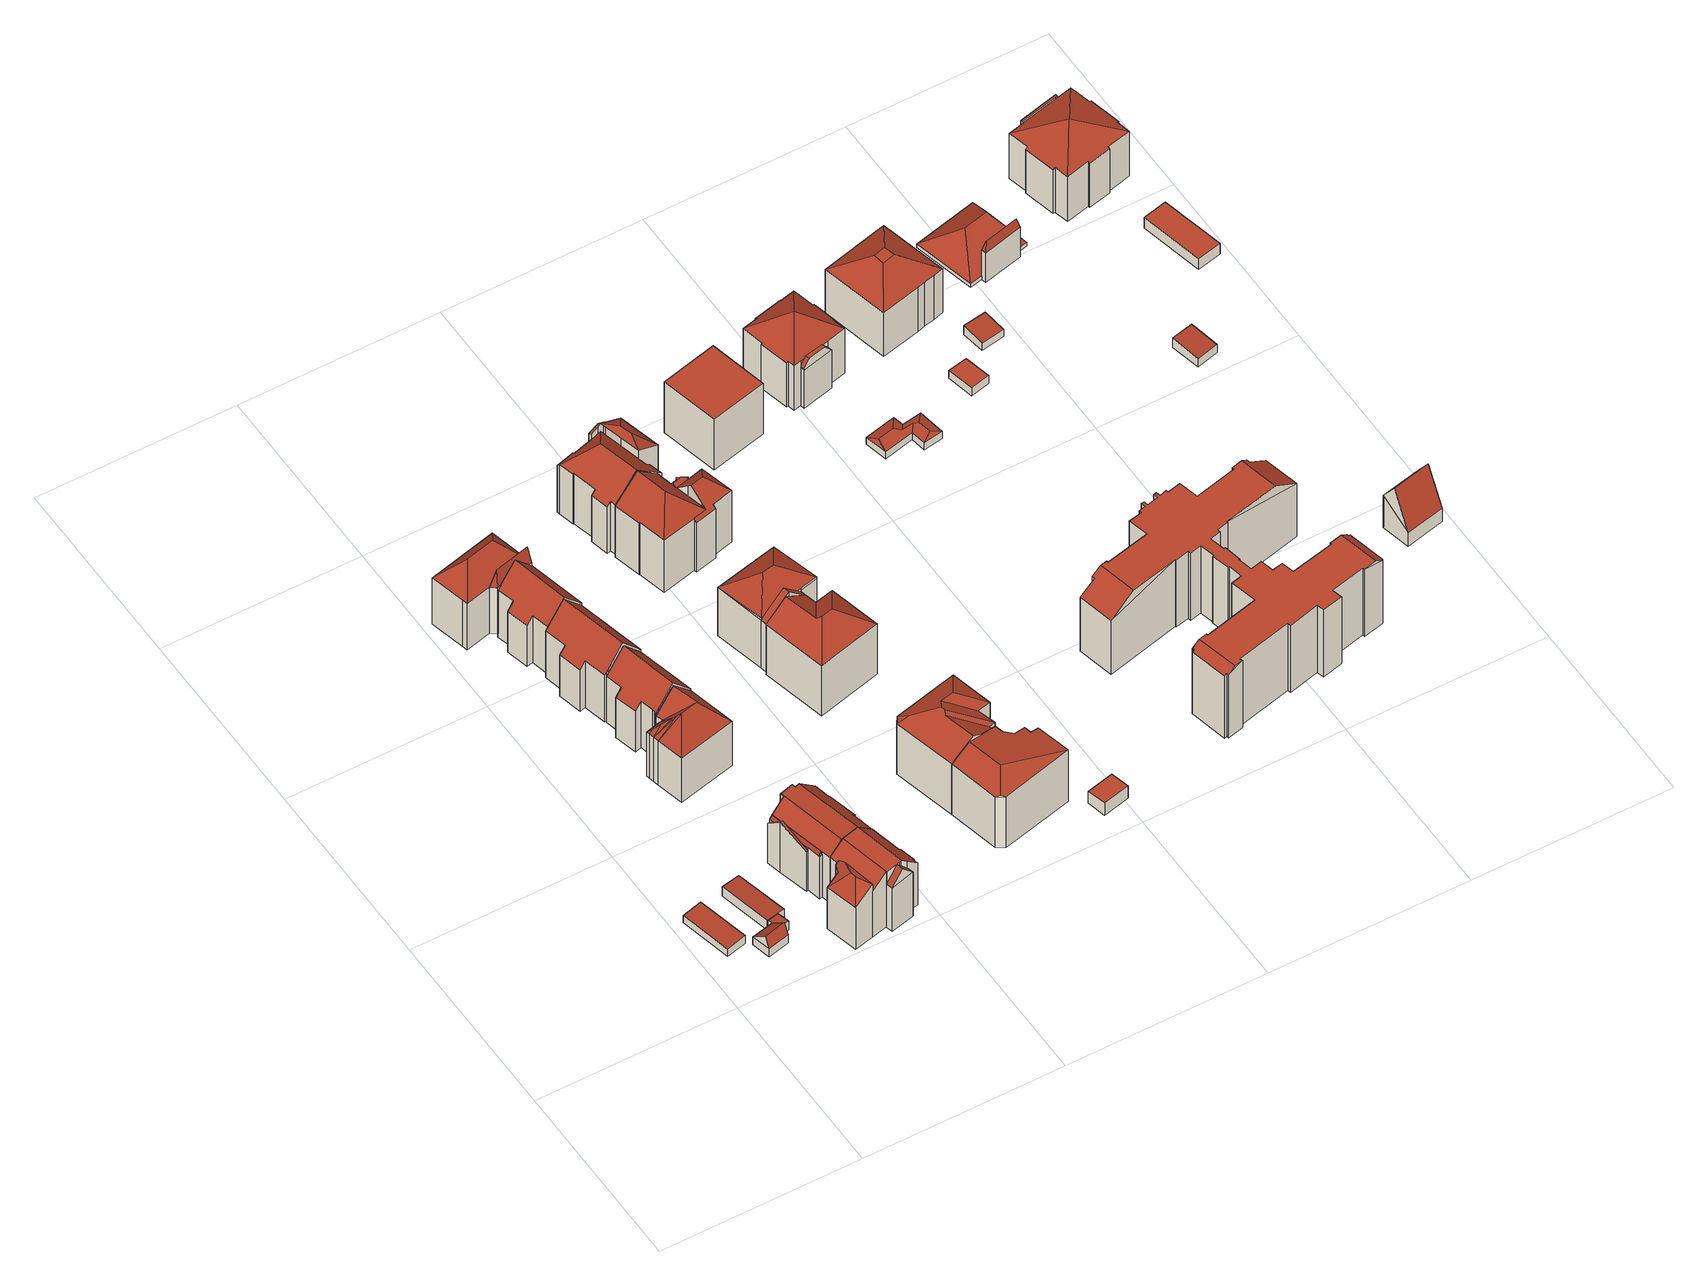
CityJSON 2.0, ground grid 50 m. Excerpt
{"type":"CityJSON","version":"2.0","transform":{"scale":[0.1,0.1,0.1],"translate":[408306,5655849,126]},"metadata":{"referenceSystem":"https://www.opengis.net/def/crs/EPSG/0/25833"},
"CityObjects":{
"building1":{"type":"Building","attributes":{"Dachtyp_tdc":"tdcPolyFlatRoof","Gemeindeschluessel":14612000,"Dachneigung":3.59,"QualitaetDacherkennung":75,"Geometrietyp2DReferenz":"3000","measuredHeight":2.56,"function":"31001_2463","roofType":"2100"},"geometry":[{"type":"Solid","lod":"2","boundaries":[[[[0,1,2,3]],[[1,4,5,2]],[[4,6,7,5]],[[6,0,3,7]],[[6,4,1,0]],[[3,2,5,7]]]],"semantics":{"surfaces":[{"type":"WallSurface"},{"type":"RoofSurface"},{"type":"GroundSurface"}],"values":[[0,0,0,0,1,2]]}}]},
"building2":{"type":"Building","attributes":{"Dachtyp_tdc":"tdcFreeFormRoof","Gemeindeschluessel":14612000,"Dachneigung":39.55,"QualitaetDacherkennung":8,"Geometrietyp2DReferenz":"3000","measuredHeight":5.34,"function":"31001_2463","roofType":"5000"},"geometry":[{"type":"Solid","lod":"2","boundaries":[[[[8,9,10,11]],[[9,12,13,10]],[[12,14,15,13]],[[14,16,17,15]],[[16,8,11,17]],[[18,8,16,14,19]],[[12,9,18,19]],[[14,12,19]],[[9,8,18]],[[11,10,13,15,17]]]],"semantics":{"surfaces":[{"type":"WallSurface"},{"type":"RoofSurface"},{"type":"GroundSurface"}],"values":[[0,0,0,0,0,1,1,0,0,2]]}}]},
"building3":{"type":"Building","attributes":{"Dachtyp_tdc":"tdcPolyFlatRoof","Gemeindeschluessel":14612000,"Dachneigung":3.19,"QualitaetDacherkennung":60,"Geometrietyp2DReferenz":"3000","measuredHeight":2.83,"function":"31001_2463","roofType":"2100"},"geometry":[{"type":"Solid","lod":"2","boundaries":[[[[16,20,21,22]],[[20,23,24,21]],[[23,25,26,24]],[[25,27,28,26]],[[27,29,30,28]],[[29,16,22,30]],[[29,27,25,23,20,16]],[[22,21,24,26,28,30]]]],"semantics":{"surfaces":[{"type":"WallSurface"},{"type":"RoofSurface"},{"type":"GroundSurface"}],"values":[[0,0,0,0,0,0,1,2]]}}]},
"building4":{"type":"Building","attributes":{"Dachtyp_tdc":"tdcPolyFlatRoof","Gemeindeschluessel":14612000,"Dachneigung":3.14,"QualitaetDacherkennung":69,"Geometrietyp2DReferenz":"3000","measuredHeight":2.9,"function":"31001_2463","roofType":"2100"},"geometry":[{"type":"Solid","lod":"2","boundaries":[[[[31,32,33,34]],[[32,35,36,33]],[[35,37,38,36]],[[37,39,40,38]],[[39,23,41,40]],[[23,31,34,41]],[[23,39,37,35,32,31]],[[34,33,36,38,40,41]]]],"semantics":{"surfaces":[{"type":"WallSurface"},{"type":"RoofSurface"},{"type":"GroundSurface"}],"values":[[0,0,0,0,0,0,1,2]]}}]},
"building5":{"type":"Building","attributes":{"Gemeindeschluessel":14612000,"Geometrietyp2DReferenz":"3000","function":"31001_9998","roofType":"9999"},"children":["building5-1","building5-2","building5-3"]},
"building5-1":{"type":"BuildingPart","attributes":{"Dachtyp_tdc":"tdcGableRoof","Dachneigung":49.51,"QualitaetDacherkennung":30,"Geometrietyp2DReferenz":"3000","measuredHeight":17.14,"roofType":"3100"},"parents":["building5"],"geometry":[{"type":"MultiSurface","lod":"2","boundaries":[[[42,43,44,45]],[[43,46,47,44]],[[46,48,49,47]],[[46,43,50]],[[43,42,51,52,50]],[[46,50,52,48]],[[45,44,47,49,53]]],"semantics":{"surfaces":[{"type":"WallSurface"},{"type":"RoofSurface"},{"type":"GroundSurface"}],"values":[0,0,0,0,1,1,2]}}]},
"building5-2":{"type":"BuildingPart","attributes":{"Dachtyp_tdc":"tdcCutGableRoof","Dachneigung":43.41,"QualitaetDacherkennung":38,"Geometrietyp2DReferenz":"3000","measuredHeight":17.4,"roofType":"9999"},"parents":["building5"],"geometry":[{"type":"MultiSurface","lod":"2","boundaries":[[[54,55,56,57]],[[55,58,59,56]],[[58,60,61,59]],[[60,62,63,61]],[[62,64,65,63]],[[64,66,67,65]],[[66,68,42,45,67]],[[69,49,48]],[[70,71,72,73,74,75,69]],[[76,68,66,64,62,60,58,55,54,77]],[[69,76,77,70]],[[78,79,80,81,82,83,84,57,56,59,61,63,65,67,45,53,49]],[[69,75,78,49]],[[75,74,79,78]],[[72,71,82,81]],[[71,70,83,82]],[[70,77,84,83]],[[77,54,57,84]]],"semantics":{"surfaces":[{"type":"WallSurface"},{"type":"RoofSurface"},{"type":"GroundSurface"}],"values":[0,0,0,0,0,0,0,0,1,1,1,2,0,0,0,0,0,0]}}]},
"building5-3":{"type":"BuildingPart","attributes":{"Dachtyp_tdc":"tdcHipRoof","Dachneigung":47.84,"QualitaetDacherkennung":23,"Geometrietyp2DReferenz":"3000","measuredHeight":17,"roofType":"3200"},"parents":["building5"],"geometry":[{"type":"MultiSurface","lod":"2","boundaries":[[[85,86,87,88]],[[86,89,90,87]],[[89,91,92,90]],[[91,93,72,81,92]],[[94,79,74]],[[94,85,88,79]],[[95,93,91,89,86,96]],[[85,94,97]],[[86,85,97,96]],[[94,95,96,97]],[[88,87,90,92,81,80,79]]],"semantics":{"surfaces":[{"type":"WallSurface"},{"type":"RoofSurface"},{"type":"GroundSurface"}],"values":[0,0,0,0,0,0,1,1,1,1,2]}}]},
"building6":{"type":"Building","attributes":{"Gemeindeschluessel":14612000,"Geometrietyp2DReferenz":"3000","function":"31001_9998","roofType":"9999"},"children":["building6-1","building6-2","building6-3"]},
"building6-1":{"type":"BuildingPart","attributes":{"Dachtyp_tdc":"tdcFreeFormRoof","Dachneigung":74.91,"QualitaetDacherkennung":48,"Geometrietyp2DReferenz":"3000","measuredHeight":14.57,"roofType":"5000"},"parents":["building6"],"geometry":[{"type":"MultiSurface","lod":"2","boundaries":[[[98,99,100]],[[98,101,102,99]],[[103,104,105,106]],[[104,107,108,109,105]],[[101,98,110]],[[98,111,112,113,107,104,114,110]],[[104,103,114]],[[103,101,110,114]],[[109,115,99,102,106,105]]],"semantics":{"surfaces":[{"type":"WallSurface"},{"type":"RoofSurface"},{"type":"GroundSurface"}],"values":[0,0,0,0,1,1,1,1,2]}}]},
"building6-2":{"type":"BuildingPart","attributes":{"Dachtyp_tdc":"tdcCutGableRoof","Dachneigung":42.89,"QualitaetDacherkennung":45,"Geometrietyp2DReferenz":"3000","measuredHeight":17.43,"roofType":"9999"},"parents":["building6"],"geometry":[{"type":"MultiSurface","lod":"2","boundaries":[[[116,117,118,119]],[[117,120,121,118]],[[120,122,123,121]],[[122,124,125,123]],[[124,126,127,125]],[[126,128,57,127]],[[128,129,130,57]],[[129,131,132,130]],[[131,133,82,132]],[[133,134,103,106,82]],[[135,136,137,102]],[[136,138,139,137]],[[138,140,141,139]],[[140,142,143,141]],[[142,144,145,143]],[[144,116,119,145]],[[129,128,126,124,122,120,117,116]],[[140,138,136,135,134,133,131]],[[116,144,142,140,131,129]],[[119,118,121,123,125,127,57,130,132,82,106,102,137,139,141,143,145]]],"semantics":{"surfaces":[{"type":"WallSurface"},{"type":"RoofSurface"},{"type":"GroundSurface"}],"values":[0,0,0,0,0,0,0,0,0,0,0,0,0,0,0,0,1,1,1,2]}}]},
"building6-3":{"type":"BuildingPart","attributes":{"Dachtyp_tdc":"tdcGableRoof","Dachneigung":23.89,"QualitaetDacherkennung":18,"Geometrietyp2DReferenz":"3000","measuredHeight":15.62,"roofType":"3100"},"parents":["building6"],"geometry":[{"type":"MultiSurface","lod":"2","boundaries":[[[108,146,147,109]],[[146,148,149,147]],[[148,150,151,149]],[[150,100,99,151]],[[148,146,108,113,152]],[[152,111,100,150,148]],[[115,109,147,149,151,99]]],"semantics":{"surfaces":[{"type":"WallSurface"},{"type":"RoofSurface"},{"type":"GroundSurface"}],"values":[0,0,0,0,1,1,2]}}]},
"building7":{"type":"Building","attributes":{"Dachtyp_tdc":"tdcFreeFormRoof","Gemeindeschluessel":14612000,"Dachneigung":47.96,"QualitaetDacherkennung":65,"Geometrietyp2DReferenz":"3000","measuredHeight":19.6,"function":"31001_9998","roofType":"5000"},"geometry":[{"type":"Solid","lod":"2","boundaries":[[[[153,154,155,156]],[[154,157,158,155]],[[157,159,160,158]],[[159,161,162,160]],[[161,163,164,162]],[[163,165,166,164]],[[165,167,168,166]],[[167,169,170,168]],[[169,171,172,170]],[[171,173,174,172]],[[173,153,156,174]],[[173,175,176]],[[173,177,175]],[[171,177,173]],[[171,178,177]],[[178,171,169]],[[179,178,169,167]],[[180,181,179,167,165]],[[180,165,163]],[[181,180,163,161]],[[177,178,179,181,161,159]],[[175,177,159,157]],[[182,176,175,157,154]],[[182,154,153]],[[176,182,153,173]],[[156,155,158,160,162,164,166,168,170,172,174]]]],"semantics":{"surfaces":[{"type":"WallSurface"},{"type":"RoofSurface"},{"type":"GroundSurface"}],"values":[[0,0,0,0,0,0,0,0,0,0,0,1,1,1,1,1,1,1,0,1,1,1,1,1,1,2]]}}]},
"building8":{"type":"Building","attributes":{"Gemeindeschluessel":14612000,"Geometrietyp2DReferenz":"3000","function":"31001_9998","roofType":"9999"},"children":["building8-1","building8-2"]},
"building8-1":{"type":"BuildingPart","attributes":{"Dachtyp_tdc":"tdcFreeFormRoof","Dachneigung":82.38,"QualitaetDacherkennung":27,"Geometrietyp2DReferenz":"3000","measuredHeight":19.32,"roofType":"5000"},"parents":["building8"],"geometry":[{"type":"MultiSurface","lod":"2","boundaries":[[[183,184,185,186]],[[184,187,188,185]],[[187,189,190,188]],[[191,189,187]],[[192,191,187,184]],[[192,184,183]],[[191,192,183,189]],[[186,185,188,190]]],"semantics":{"surfaces":[{"type":"WallSurface"},{"type":"RoofSurface"},{"type":"GroundSurface"}],"values":[0,0,0,1,1,1,1,2]}}]},
"building8-2":{"type":"BuildingPart","attributes":{"Dachtyp_tdc":"tdcHipRoof","Dachneigung":48.38,"QualitaetDacherkennung":56,"Geometrietyp2DReferenz":"3000","measuredHeight":20.15,"roofType":"3200"},"parents":["building8"],"geometry":[{"type":"MultiSurface","lod":"2","boundaries":[[[190,193,194,195,196,186]],[[197,198,193,190,189]],[[198,199,194,193]],[[199,200,195,194]],[[200,201,196,195]],[[201,202,183,186,196]],[[200,203,204,205]],[[206,201,207]],[[204,208,206,207,205]],[[201,200,205,207]],[[202,206,208,197]],[[197,208,204,198]],[[201,206,202]],[[198,204,203,199]],[[199,203,200]]],"semantics":{"surfaces":[{"type":"GroundSurface"},{"type":"WallSurface"},{"type":"RoofSurface"}],"values":[0,1,1,1,1,1,2,2,2,2,1,1,1,1,1]}}]},
"building9":{"type":"Building","attributes":{"Dachtyp_tdc":"tdcFreeFormRoof","Gemeindeschluessel":14612000,"Dachneigung":48.45,"QualitaetDacherkennung":60,"Geometrietyp2DReferenz":"3000","measuredHeight":20.13,"function":"31001_9998","roofType":"5000"},"geometry":[{"type":"Solid","lod":"2","boundaries":[[[[209,210,211,212,213,214,215,216,217,218]],[[219,220,210,209]],[[220,221,211,210]],[[221,222,212,211]],[[222,223,213,212]],[[223,224,214,213]],[[224,225,215,214]],[[225,226,216,215]],[[226,227,217,216]],[[227,228,218,217]],[[228,219,209,218]],[[229,223,222,230]],[[227,226,225,224,229,230,221,220,219,228]],[[222,221,230]],[[224,223,229]]]],"semantics":{"surfaces":[{"type":"GroundSurface"},{"type":"WallSurface"},{"type":"RoofSurface"}],"values":[[0,1,1,1,1,1,1,1,1,1,1,2,2,1,1]]}}]},
"building10":{"type":"Building","attributes":{"Dachtyp_tdc":"tdcFreeFormRoof","Gemeindeschluessel":14612000,"Dachneigung":48.49,"QualitaetDacherkennung":63,"Geometrietyp2DReferenz":"3000","measuredHeight":20.59,"function":"31001_9998","roofType":"5000"},"geometry":[{"type":"Solid","lod":"2","boundaries":[[[[231,232,233,234]],[[232,235,236,233]],[[235,237,238,236]],[[237,239,240,238]],[[239,241,242,240]],[[241,243,244,242]],[[243,245,246,244]],[[245,247,248,246]],[[247,249,250,248]],[[249,231,234,250]],[[251,237,235,252]],[[249,247,245,243,241,239,251,252,232,231]],[[235,232,252]],[[239,237,251]],[[234,233,236,238,240,242,244,246,248,250]]]],"semantics":{"surfaces":[{"type":"WallSurface"},{"type":"RoofSurface"},{"type":"GroundSurface"}],"values":[[0,0,0,0,0,0,0,0,0,0,1,1,0,0,2]]}}]},
"building11":{"type":"Building","attributes":{"Dachtyp_tdc":"tdcFreeFormRoof","Gemeindeschluessel":14612000,"Dachneigung":47.82,"QualitaetDacherkennung":65,"Geometrietyp2DReferenz":"3000","measuredHeight":20.16,"function":"31001_9998","roofType":"5000"},"geometry":[{"type":"Solid","lod":"2","boundaries":[[[[253,254,255,256]],[[254,257,258,255]],[[257,259,260,258]],[[259,261,262,260]],[[261,232,263,262]],[[232,264,265,263]],[[264,266,267,265]],[[266,253,256,267]],[[268,261,259,269]],[[264,232,268,269,257,254,253,266]],[[259,257,269]],[[232,261,268]],[[256,255,258,260,262,263,265,267]]]],"semantics":{"surfaces":[{"type":"WallSurface"},{"type":"RoofSurface"},{"type":"GroundSurface"}],"values":[[0,0,0,0,0,0,0,0,1,1,0,0,2]]}}]},
"building12":{"type":"Building","attributes":{"Dachtyp_tdc":"tdcFreeFormRoof","Gemeindeschluessel":14612000,"Dachneigung":29.38,"QualitaetDacherkennung":64,"Geometrietyp2DReferenz":"3000","measuredHeight":19.85,"function":"31001_9998","roofType":"5000"},"geometry":[{"type":"Solid","lod":"2","boundaries":[[[[270,271,272,273]],[[271,274,275,272]],[[274,276,277,275]],[[276,278,279,277]],[[278,280,281,279]],[[280,282,283,281]],[[282,284,285,283]],[[284,286,287,285]],[[286,270,273,287]],[[288,289,286,284]],[[290,288,284,282]],[[291,292,290,282,280]],[[293,291,280,278]],[[293,278,276]],[[294,292,291,293,276,274]],[[294,274,271]],[[289,288,290,292,294,271,270]],[[289,270,286]],[[273,272,275,277,279,281,283,285,287]]]],"semantics":{"surfaces":[{"type":"WallSurface"},{"type":"RoofSurface"},{"type":"GroundSurface"}],"values":[[0,0,0,0,0,0,0,0,0,1,1,1,1,1,1,1,1,0,2]]}}]},
"building13":{"type":"Building","attributes":{"Dachtyp_tdc":"tdcFreeFormRoof","Gemeindeschluessel":14612000,"Dachneigung":10.05,"QualitaetDacherkennung":33,"Geometrietyp2DReferenz":"3000","measuredHeight":18.85,"function":"31001_9998","roofType":"5000"},"geometry":[{"type":"Solid","lod":"2","boundaries":[[[[270,295,296,297]],[[295,298,299,296]],[[298,300,301,299]],[[300,302,303,301]],[[302,304,305,303]],[[304,306,307,305]],[[306,308,309,307]],[[308,310,311,309]],[[310,312,313,311]],[[312,270,297,313]],[[310,308,314,315]],[[308,306,304,302,300,298,295,316,314]],[[315,314,316,270,312]],[[312,310,315]],[[295,270,316]],[[297,296,299,301,303,305,307,309,311,313]]]],"semantics":{"surfaces":[{"type":"WallSurface"},{"type":"RoofSurface"},{"type":"GroundSurface"}],"values":[[0,0,0,0,0,0,0,0,0,0,1,1,1,0,0,2]]}}]},
"building14":{"type":"Building","attributes":{"Dachtyp_tdc":"tdcFreeFormRoof","Gemeindeschluessel":14612000,"Dachneigung":35.64,"QualitaetDacherkennung":50,"Geometrietyp2DReferenz":"3000","measuredHeight":20.51,"function":"31001_9998","roofType":"5000"},"geometry":[{"type":"Solid","lod":"2","boundaries":[[[[317,318,319,320]],[[318,321,322,319]],[[321,323,324,322]],[[325,326,327,328,329]],[[330,325,329,323]],[[330,323,321]],[[326,325,330,321,318]],[[327,326,318,317]],[[327,317,328]],[[320,319,322,324,331,332]],[[323,329,331,324]],[[329,328,332,331]],[[328,317,320,332]]]],"semantics":{"surfaces":[{"type":"WallSurface"},{"type":"RoofSurface"},{"type":"GroundSurface"}],"values":[[0,0,0,1,1,1,1,1,0,2,0,0,0]]}}]},
"building15":{"type":"Building","attributes":{"Gemeindeschluessel":14612000,"Geometrietyp2DReferenz":"3000","function":"31001_9998","roofType":"9999"},"children":["building15-1","building15-2"]},
"building15-1":{"type":"BuildingPart","attributes":{"Dachtyp_tdc":"tdcGableRoof","Dachneigung":35.67,"QualitaetDacherkennung":61,"Geometrietyp2DReferenz":"3000","measuredHeight":19.92,"roofType":"3100"},"parents":["building15"],"geometry":[{"type":"MultiSurface","lod":"2","boundaries":[[[333,334,335,336]],[[334,328,337,335]],[[328,338,339,337]],[[340,341,342,343]],[[341,333,336,342]],[[344,345,338,328,334]],[[334,333,341,340,346,347,344]],[[336,335,337,339,348,343,342]]],"semantics":{"surfaces":[{"type":"WallSurface"},{"type":"RoofSurface"},{"type":"GroundSurface"}],"values":[0,0,0,0,0,1,1,2]}}]},
"building15-2":{"type":"BuildingPart","attributes":{"Dachtyp_tdc":"tdcHipRoof","Dachneigung":35.86,"QualitaetDacherkennung":41,"Geometrietyp2DReferenz":"3000","measuredHeight":19.86,"roofType":"3200"},"parents":["building15"],"geometry":[{"type":"MultiSurface","lod":"2","boundaries":[[[349,350,351,352]],[[350,353,340,343,351]],[[338,354,355,339]],[[354,349,352,355]],[[356,349,357]],[[354,358,359]],[[349,354,359,357]],[[358,345,360,347,361,356,357,359]],[[350,356,361,353]],[[338,358,354]],[[349,356,350]],[[352,351,343,348,339,355]]],"semantics":{"surfaces":[{"type":"WallSurface"},{"type":"RoofSurface"},{"type":"GroundSurface"}],"values":[0,0,0,0,1,1,1,1,0,0,0,2]}}]},
"building16":{"type":"Building","attributes":{"Gemeindeschluessel":14612000,"Geometrietyp2DReferenz":"3000","function":"31001_9998","roofType":"9999"},"children":["building16-1","building16-2"]},
"building16-1":{"type":"BuildingPart","attributes":{"Dachtyp_tdc":"tdcHipAndGableRoof","Dachneigung":43.93,"QualitaetDacherkennung":68,"Geometrietyp2DReferenz":"3000","measuredHeight":21.45,"roofType":"5000"},"parents":["building16"],"geometry":[{"type":"MultiSurface","lod":"2","boundaries":[[[362,363,364,365]],[[363,366,367,364]],[[366,368,369,367]],[[368,370,371,369]],[[370,372,373,371]],[[372,374,375,373]],[[374,376,377,375]],[[376,378,379,377]],[[378,380,381,379]],[[380,382,383,381]],[[382,384,385,383]],[[384,386,387,385]],[[386,388,389,387]],[[388,390,391,389]],[[390,392,393,391]],[[392,394,393]],[[395,396,397,398]],[[396,362,365,397]],[[399,394,392,390,388,386,384,400]],[[384,382,380,378,376,374,372,370,368,400]],[[368,366,363,362,396,395,399,400]],[[365,364,367,369,371,373,375,377,379,381,383,385,387,389,391,393,401,398,397]]],"semantics":{"surfaces":[{"type":"WallSurface"},{"type":"RoofSurface"},{"type":"GroundSurface"}],"values":[0,0,0,0,0,0,0,0,0,0,0,0,0,0,0,0,0,0,1,1,1,2]}}]},
"building16-2":{"type":"BuildingPart","attributes":{"Dachtyp_tdc":"tdcHipRoof","Dachneigung":43.63,"QualitaetDacherkennung":39,"Geometrietyp2DReferenz":"3000","measuredHeight":19.21,"roofType":"3200"},"parents":["building16"],"geometry":[{"type":"MultiSurface","lod":"2","boundaries":[[[402,403,404,405]],[[403,406,407,404]],[[406,408,409,407]],[[408,410,411,409]],[[410,412,395,398,411]],[[413,414,415,393,394]],[[414,402,405,415]],[[412,410,416]],[[417,418,408,406,403,402]],[[410,408,418,416]],[[417,412,416,418]],[[402,414,413,417]],[[405,404,407,409,411,398,401,393,415]]],"semantics":{"surfaces":[{"type":"WallSurface"},{"type":"RoofSurface"},{"type":"GroundSurface"}],"values":[0,0,0,0,0,0,0,1,1,1,1,1,2]}}]},
"building17":{"type":"Building","attributes":{"Gemeindeschluessel":14612000,"Geometrietyp2DReferenz":"3000","function":"31001_9998","roofType":"9999"},"children":["building17-1","building17-2","building17-3"]},
"building17-1":{"type":"BuildingPart","attributes":{"Dachtyp_tdc":"tdcFreeFormRoof","Dachneigung":48.5,"QualitaetDacherkennung":36,"Geometrietyp2DReferenz":"3000","measuredHeight":17.14,"roofType":"5000"},"parents":["building17"],"geometry":[{"type":"MultiSurface","lod":"2","boundaries":[[[419,420,421,422]],[[420,423,424,421]],[[423,425,426,424]],[[425,427,428,429,426]],[[430,431,432,433,434,427]],[[430,427,425]],[[431,430,425,423]],[[432,431,423,420]],[[433,432,420,419]],[[433,419,434]],[[422,421,424,426,429,435]]],"semantics":{"surfaces":[{"type":"WallSurface"},{"type":"RoofSurface"},{"type":"GroundSurface"}],"values":[0,0,0,0,1,1,1,1,1,0,2]}}]},
"building17-2":{"type":"BuildingPart","attributes":{"Dachtyp_tdc":"tdcHipAndGableRoof","Dachneigung":42.46,"QualitaetDacherkennung":65,"Geometrietyp2DReferenz":"3000","measuredHeight":21.96,"roofType":"5000"},"parents":["building17"],"geometry":[{"type":"MultiSurface","lod":"2","boundaries":[[[436,437,438,439]],[[437,440,441,438]],[[440,442,443,441]],[[442,444,419,422,443]],[[445,446,447,448,449]],[[446,450,451,447]],[[450,452,453,451]],[[452,436,439,453]],[[446,445,454,455,456]],[[455,457,458,459,460,444,442,440,456]],[[440,437,436,452,450,446,456]],[[439,438,441,443,422,435,461,462,463,448,447,451,453]]],"semantics":{"surfaces":[{"type":"WallSurface"},{"type":"RoofSurface"},{"type":"GroundSurface"}],"values":[0,0,0,0,0,0,0,0,1,1,1,2]}}]},
"building17-3":{"type":"BuildingPart","attributes":{"Dachtyp_tdc":"tdcHipAndGableRoof","Dachneigung":44.2,"QualitaetDacherkennung":69,"Geometrietyp2DReferenz":"3000","measuredHeight":20.31,"roofType":"5000"},"parents":["building17"],"geometry":[{"type":"MultiSurface","lod":"2","boundaries":[[[464,465,466,467]],[[465,468,469,466]],[[470,471,472]],[[471,428,434,459,473,472]],[[473,457,474,475,449,468,465,464,470,472]],[[469,448,463,462,461,435,429,476,477,467,466]],[[468,449,448,469]],[[428,471,476,429]],[[471,470,477,476]],[[470,464,467,477]]],"semantics":{"surfaces":[{"type":"WallSurface"},{"type":"RoofSurface"},{"type":"GroundSurface"}],"values":[0,0,1,1,1,2,0,0,0,0]}}]},
"building18":{"type":"Building","attributes":{"Dachtyp_tdc":"tdcPolyFlatRoof","Gemeindeschluessel":14612000,"Dachneigung":2.91,"QualitaetDacherkennung":77,"Geometrietyp2DReferenz":"3000","measuredHeight":3.92,"function":"31001_9998","roofType":"2100"},"geometry":[{"type":"Solid","lod":"2","boundaries":[[[[478,479,480,481]],[[479,482,483,480]],[[482,484,485,483]],[[484,478,481,485]],[[484,482,479,478]],[[481,480,483,485]]]],"semantics":{"surfaces":[{"type":"WallSurface"},{"type":"RoofSurface"},{"type":"GroundSurface"}],"values":[[0,0,0,0,1,2]]}}]},
"building19":{"type":"Building","attributes":{"Dachtyp_tdc":"tdcPolyFlatRoof","Gemeindeschluessel":14612000,"Dachneigung":0,"QualitaetDacherkennung":50,"Geometrietyp2DReferenz":"3000","measuredHeight":15.92,"function":"31001_9998","roofType":"1000"},"geometry":[{"type":"Solid","lod":"2","boundaries":[[[[486,487,488,489]],[[487,490,491,488]],[[490,492,493,491]],[[492,486,489,493]],[[492,490,487,486]],[[489,488,491,493]]]],"semantics":{"surfaces":[{"type":"WallSurface"},{"type":"RoofSurface"},{"type":"GroundSurface"}],"values":[[0,0,0,0,1,2]]}}]},
"building20":{"type":"Building","attributes":{"Gemeindeschluessel":14612000,"Geometrietyp2DReferenz":"3000","function":"31001_9998","roofType":"9999"},"children":["building20-1","building20-2"]},
"building20-1":{"type":"BuildingPart","attributes":{"Dachtyp_tdc":"tdcCutGableRoof","Dachneigung":0.526,"QualitaetDacherkennung":21,"Geometrietyp2DReferenz":"3000","measuredHeight":14.33,"roofType":"9999"},"parents":["building20"],"geometry":[{"type":"MultiSurface","lod":"2","boundaries":[[[494,495,496,497]],[[495,498,499,496]],[[500,494,497,501]],[[500,502,503,504,494]],[[505,506,507,508,509]],[[510,504,503,508,507]],[[495,506,505,498]],[[494,504,510,507,506,495]],[[497,496,499,501]]],"semantics":{"surfaces":[{"type":"WallSurface"},{"type":"RoofSurface"},{"type":"GroundSurface"}],"values":[0,0,0,1,1,1,0,0,2]}}]},
"building20-2":{"type":"BuildingPart","attributes":{"Dachtyp_tdc":"tdcTentRoof","Dachneigung":34.69,"QualitaetDacherkennung":63,"Geometrietyp2DReferenz":"3000","measuredHeight":19.16,"roofType":"3500"},"parents":["building20"],"geometry":[{"type":"MultiSurface","lod":"2","boundaries":[[[511,512,513,514]],[[512,515,516,513]],[[515,517,518,516]],[[517,519,520,518]],[[519,521,522,520]],[[521,523,524,522]],[[523,525,526,524]],[[525,527,501,526]],[[527,500,501]],[[528,529,530,499,498,505]],[[529,531,532,530]],[[531,533,534,532]],[[533,535,536,534]],[[535,537,538,536]],[[537,539,540,538]],[[539,541,542,540]],[[541,543,544,542]],[[543,511,514,544]],[[525,523,521,519,517,515,545]],[[529,528,509,502,527,525,545]],[[539,537,535,533,531,529,545]],[[515,512,511,543,541,539,545]],[[514,513,516,518,520,522,524,526,501,499,530,532,534,536,538,540,542,544]]],"semantics":{"surfaces":[{"type":"WallSurface"},{"type":"RoofSurface"},{"type":"GroundSurface"}],"values":[0,0,0,0,0,0,0,0,0,0,0,0,0,0,0,0,0,0,1,1,1,1,2]}}]},
"building21":{"type":"Building","attributes":{"Dachtyp_tdc":"tdcFreeFormRoof","Gemeindeschluessel":14612000,"Dachneigung":21.64,"QualitaetDacherkennung":54,"Geometrietyp2DReferenz":"3000","measuredHeight":3.25,"function":"31001_9998","roofType":"5000"},"geometry":[{"type":"Solid","lod":"2","boundaries":[[[[546,547,548,549]],[[547,550,551,548]],[[550,552,553,551]],[[552,554,555,553]],[[554,556,557,555]],[[556,558,559,557]],[[558,560,561,559]],[[560,546,549,561]],[[562,560,558]],[[563,564,565,562,558,556]],[[566,567,563,556,554]],[[566,554,552]],[[567,566,552,550]],[[564,563,567,550,547]],[[565,564,547,546]],[[562,565,546,560]],[[549,548,551,553,555,557,559,561]]]],"semantics":{"surfaces":[{"type":"WallSurface"},{"type":"RoofSurface"},{"type":"GroundSurface"}],"values":[[0,0,0,0,0,0,0,0,1,1,1,1,1,1,1,1,2]]}}]},
"building22":{"type":"Building","attributes":{"Dachtyp_tdc":"tdcFreeFormRoof","Gemeindeschluessel":14612000,"Dachneigung":0.058,"QualitaetDacherkennung":9,"Geometrietyp2DReferenz":"3000","measuredHeight":20.91,"function":"31001_9998","roofType":"5000"},"geometry":[{"type":"Solid","lod":"2","boundaries":[[[[568,569,570,571]],[[569,572,573,570]],[[572,574,575,573]],[[574,576,577,575]],[[576,578,579,577]],[[578,580,581,579]],[[580,582,583,581]],[[582,584,585,583]],[[584,586,587,585]],[[586,588,589,587]],[[588,590,591,589]],[[590,592,593,591]],[[592,594,595,593]],[[594,596,597,595]],[[596,598,599,597]],[[598,600,601,599]],[[600,602,603,601]],[[602,604,605,603]],[[604,606,607,605]],[[606,608,609,607]],[[608,610,611,609]],[[610,612,613,611]],[[612,614,615,613]],[[614,616,617,615]],[[616,618,619,617]],[[618,620,621,619]],[[620,622,623,621]],[[622,624,625,623]],[[624,626,627,625]],[[626,628,629,627]],[[628,630,631,629]],[[630,632,633,631]],[[594,592,590,634,635,600,598,596]],[[636,632,630,637,638,639]],[[640,641,642,643,644,645]],[[632,636,646,633]],[[636,639,647,646]],[[639,648,649,647]],[[648,650,651,649]],[[650,652,653,651]],[[652,654,655,653]],[[654,656,657,655]],[[658,659,660,661,662,663,664,568]],[[614,612,610,608,606,604,602,635,634,588,586,584,582,580,578,576,574,572,569,664,663,665,666,667,668,669,670,671,672,673,674,675,676,677,678,679,680,640,645,681,682,683,684,685,686,687,688,689,690,691,692,693,694,695,656,654,652,650,648,638,637,628,626,624,622,620,618,616]],[[662,665,663]],[[569,568,664]],[[590,588,634]],[[648,639,638]],[[644,681,645]],[[680,641,640]],[[602,600,635]],[[630,628,637]],[[633,646,647,649,651,653,655,657,696,697,698,699,700,701,702,703,704,705,706,707,708,709,710,711,712,713,714,715,716,717,718,719,720,721,722,723,724,725,726,727,728,729,730,731,732,733,734,735,571,570,573,575,577,579,581,583,585,587,589,591,593,595,597,599,601,603,605,607,609,611,613,615,617,619,621,623,625,627,629,631]],[[656,695,696,657]],[[695,694,697,696]],[[694,693,698,697]],[[693,692,699,698]],[[692,691,700,699]],[[691,690,701,700]],[[690,689,702,701]],[[689,688,703,702]],[[688,687,704,703]],[[687,686,705,704]],[[686,685,706,705]],[[685,684,707,706]],[[684,683,708,707]],[[683,682,709,708]],[[682,681,710,709]],[[681,644,711,710]],[[644,643,712,711]],[[643,642,713,712]],[[642,641,714,713]],[[641,680,715,714]],[[677,676,719,718]],[[680,679,716,715]],[[679,678,717,716]],[[678,677,718,717]],[[676,675,720,719]],[[675,674,721,720]],[[674,673,722,721]],[[673,672,723,722]],[[672,671,724,723]],[[671,670,725,724]],[[670,669,726,725]],[[669,668,727,726]],[[668,667,728,727]],[[667,666,729,728]],[[666,665,730,729]],[[665,662,731,730]],[[662,661,732,731]],[[661,660,733,732]],[[660,659,734,733]],[[659,658,735,734]],[[658,568,571,735]]]],"semantics":{"surfaces":[{"type":"WallSurface"},{"type":"RoofSurface"},{"type":"GroundSurface"}],"values":[[0,0,0,0,0,0,0,0,0,0,0,0,0,0,0,0,0,0,0,0,0,0,0,0,0,0,0,0,0,0,0,0,1,1,1,0,0,0,0,0,0,0,1,1,0,0,0,0,0,0,0,0,2,0,0,0,0,0,0,0,0,0,0,0,0,0,0,0,0,0,0,0,0,0,0,0,0,0,0,0,0,0,0,0,0,0,0,0,0,0,0,0,0,0]]}}]},
"building23":{"type":"Building","attributes":{"Dachtyp_tdc":"tdcPolyFlatRoof","Gemeindeschluessel":14612000,"Dachneigung":2.63,"QualitaetDacherkennung":78,"Geometrietyp2DReferenz":"3000","measuredHeight":2.63,"function":"31001_9998","roofType":"2100"},"geometry":[{"type":"Solid","lod":"2","boundaries":[[[[736,737,738,739]],[[737,740,741,738]],[[740,742,743,741]],[[742,736,739,743]],[[742,740,737,736]],[[739,738,741,743]]]],"semantics":{"surfaces":[{"type":"WallSurface"},{"type":"RoofSurface"},{"type":"GroundSurface"}],"values":[[0,0,0,0,1,2]]}}]},
"building24":{"type":"Building","attributes":{"Dachtyp_tdc":"tdcCutTentRoof","Gemeindeschluessel":14612000,"Dachneigung":31.57,"QualitaetDacherkennung":68,"Geometrietyp2DReferenz":"3000","measuredHeight":18.23,"function":"31001_9998","roofType":"9999"},"geometry":[{"type":"Solid","lod":"2","boundaries":[[[[744,745,746,747]],[[745,748,749,746]],[[748,750,751,749]],[[750,752,753,751]],[[752,754,755,753]],[[754,756,757,755]],[[756,744,747,757]],[[744,756,758,759]],[[745,744,759,760]],[[754,752,750,748,745,760,761]],[[756,754,761,758]],[[761,760,759,758]],[[747,746,749,751,753,755,757]]]],"semantics":{"surfaces":[{"type":"WallSurface"},{"type":"RoofSurface"},{"type":"GroundSurface"}],"values":[[0,0,0,0,0,0,0,1,1,1,1,1,2]]}}]},
"building25":{"type":"Building","attributes":{"Dachtyp_tdc":"tdcPolyFlatRoof","Gemeindeschluessel":14612000,"Dachneigung":4.03,"QualitaetDacherkennung":70,"Geometrietyp2DReferenz":"3000","measuredHeight":2.68,"function":"31001_9998","roofType":"2100"},"geometry":[{"type":"Solid","lod":"2","boundaries":[[[[762,763,764,765]],[[763,766,767,764]],[[766,768,769,767]],[[768,762,765,769]],[[768,766,763,762]],[[765,764,767,769]]]],"semantics":{"surfaces":[{"type":"WallSurface"},{"type":"RoofSurface"},{"type":"GroundSurface"}],"values":[[0,0,0,0,1,2]]}}]},
"building26":{"type":"Building","attributes":{"Gemeindeschluessel":14612000,"Geometrietyp2DReferenz":"3000","function":"31001_9998","roofType":"9999"},"children":["building26-1","building26-2"]},
"building26-1":{"type":"BuildingPart","attributes":{"Dachtyp_tdc":"tdcFreeFormRoof","Dachneigung":37.99,"QualitaetDacherkennung":5,"Geometrietyp2DReferenz":"3000","measuredHeight":7.33,"roofType":"5000"},"parents":["building26"],"geometry":[{"type":"MultiSurface","lod":"2","boundaries":[[[770,771,772,773]],[[774,775,776,777]],[[775,778,779,776]],[[778,780,781,779]],[[780,770,773,781]],[[775,774,771,770,782,783]],[[770,780,782]],[[780,778,783,782]],[[778,775,783]],[[773,772,777,776,779,781]]],"semantics":{"surfaces":[{"type":"WallSurface"},{"type":"RoofSurface"},{"type":"GroundSurface"}],"values":[0,0,0,0,0,1,1,1,1,2]}}]},
"building26-2":{"type":"BuildingPart","attributes":{"Dachtyp_tdc":"tdcFreeFormRoof","Dachneigung":77.44,"QualitaetDacherkennung":16,"Geometrietyp2DReferenz":"3000","measuredHeight":11.97,"roofType":"5000"},"parents":["building26"],"geometry":[{"type":"MultiSurface","lod":"2","boundaries":[[[784,785,786,772,771]],[[785,787,788,786]],[[787,789,774,777,788]],[[790,789,787]],[[791,790,787,785]],[[791,785,784]],[[790,791,784,789]],[[772,786,788,777]]],"semantics":{"surfaces":[{"type":"WallSurface"},{"type":"RoofSurface"},{"type":"GroundSurface"}],"values":[0,0,0,1,1,1,1,2]}}]},
"building27":{"type":"Building","attributes":{"Dachtyp_tdc":"tdcGableRoof","Gemeindeschluessel":14612000,"Dachneigung":69.08,"QualitaetDacherkennung":4,"Geometrietyp2DReferenz":"3000","measuredHeight":14.81,"function":"31001_9998","roofType":"3100"},"geometry":[{"type":"Solid","lod":"2","boundaries":[[[[792,793,794,795]],[[793,796,797,794]],[[796,798,799,797]],[[798,792,795,799]],[[796,793,800]],[[792,798,801]],[[793,792,801,800]],[[798,796,800,801]],[[795,794,797,799]]]],"semantics":{"surfaces":[{"type":"WallSurface"},{"type":"RoofSurface"},{"type":"GroundSurface"}],"values":[[0,0,0,0,0,0,1,1,2]]}}]},
"building28":{"type":"Building","attributes":{"Dachtyp_tdc":"tdcPolyFlatRoof","Gemeindeschluessel":14612000,"Dachneigung":3.63,"QualitaetDacherkennung":73,"Geometrietyp2DReferenz":"3000","measuredHeight":2.98,"function":"31001_9998","roofType":"2100"},"geometry":[{"type":"Solid","lod":"2","boundaries":[[[[802,803,804,805]],[[803,806,807,804]],[[806,808,809,807]],[[808,802,805,809]],[[808,806,803,802]],[[805,804,807,809]]]],"semantics":{"surfaces":[{"type":"WallSurface"},{"type":"RoofSurface"},{"type":"GroundSurface"}],"values":[[0,0,0,0,1,2]]}}]},
"building29":{"type":"Building","attributes":{"Gemeindeschluessel":14612000,"Geometrietyp2DReferenz":"3000","function":"31001_9998","roofType":"9999"},"children":["building29-1","building29-2"]},
"building29-1":{"type":"BuildingPart","attributes":{"Dachtyp_tdc":"tdcPolyFlatRoof","Dachneigung":0,"QualitaetDacherkennung":23,"Geometrietyp2DReferenz":"3000","measuredHeight":14.64,"roofType":"1000"},"parents":["building29"],"geometry":[{"type":"MultiSurface","lod":"2","boundaries":[[[810,811,812,813,814]],[[811,815,816,812]],[[815,817,818,819,816]],[[817,815,811,810]],[[813,812,816,819]]],"semantics":{"surfaces":[{"type":"WallSurface"},{"type":"RoofSurface"},{"type":"GroundSurface"}],"values":[0,0,0,1,2]}}]},
"building29-2":{"type":"BuildingPart","attributes":{"Dachtyp_tdc":"tdcTentRoof","Dachneigung":24.76,"QualitaetDacherkennung":53,"Geometrietyp2DReferenz":"3000","measuredHeight":18.26,"roofType":"3500"},"parents":["building29"],"geometry":[{"type":"MultiSurface","lod":"2","boundaries":[[[820,821,822,823,824,825,826]],[[827,828,829,830,831,820,826]],[[832,818,814,827,826]],[[833,834,835,836,837,838,839,840,841,842,843,844,845,846,847,848,813,819]],[[832,849,834,833]],[[849,850,835,834]],[[850,851,836,835]],[[851,852,837,836]],[[852,825,838,837]],[[825,824,839,838]],[[824,823,840,839]],[[823,822,841,840]],[[822,821,842,841]],[[821,820,843,842]],[[820,831,844,843]],[[831,830,845,844]],[[830,829,846,845]],[[829,828,847,846]],[[828,827,848,847]],[[827,814,813,848]],[[818,832,833,819]],[[825,852,851,850,849,832,826]]],"semantics":{"surfaces":[{"type":"RoofSurface"},{"type":"GroundSurface"},{"type":"WallSurface"}],"values":[0,0,0,1,2,2,2,2,2,2,2,2,2,2,2,2,2,2,2,2,2,0]}}]},
"building30":{"type":"Building","attributes":{"Dachtyp_tdc":"tdcPolyFlatRoof","Gemeindeschluessel":14612000,"Dachneigung":0,"QualitaetDacherkennung":91,"Geometrietyp2DReferenz":"3000","measuredHeight":3.39,"function":"31001_9998","roofType":"1000"},"geometry":[{"type":"Solid","lod":"2","boundaries":[[[[853,854,855,856]],[[854,857,858,855]],[[857,859,860,858]],[[859,853,856,860]],[[859,857,854,853]],[[856,855,858,860]]]],"semantics":{"surfaces":[{"type":"WallSurface"},{"type":"RoofSurface"},{"type":"GroundSurface"}],"values":[[0,0,0,0,1,2]]}}]}
},
"vertices":[
[103,134,44],[53,123,41],[53,123,19],[103,134,19],[23,253,41],[23,253,19],[73,265,44],[73,265,19],
[175,117,58],[182,90,42],[182,90,17],[175,117,17],[127,78,42],[127,78,17],[116,125,41],[116,125,17],[171,137,41],[171,137,17],[179,102,71],[125,89,71],
[168,149,40],[168,149,14],[171,137,14],[196,155,40],[196,155,14],[197,150,41],[197,150,14],[203,123,42],[203,123,14],[175,117,42],[175,117,14],
[168,149,41],[165,148,42],[165,148,13],[168,149,13],[135,279,42],[135,279,13],[183,290,39],[183,290,13],[214,159,39],[214,159,13],[196,155,13],
[443,37,149],[447,22,149],[447,22,11],[443,37,11],[387,8,146],[387,8,11],[383,24,146],[383,24,11],[417,15,183],[427,34,168],[414,31,183],[427,34,11],
[440,173,145],[458,96,144],[458,96,11],[440,173,11],[464,98,138],[464,98,11],[473,60,137],[473,60,11],[468,59,142],[468,59,11],[472,44,142],[472,44,11],[443,38,170],[443,38,11],[443,37,170],[383,24,184],[355,153,184],[319,145,155],[324,118,154],[328,99,154],[344,16,152],[383,25,184],[427,34,185],[398,163,185],[383,25,11],[344,16,11],[328,99,11],[324,118,11],[319,145,11],[355,153,11],[398,163,11],
[295,5,141],[276,87,139],[276,87,11],[295,5,11],[308,95,162],[308,95,11],[315,117,160],[315,117,11],[324,118,166],[344,16,176],[328,99,175],[320,63,181],[323,49,181],
[272,311,143],[272,311,11],[272,311,134],[279,313,143],[279,313,11],[313,168,143],[306,166,143],[306,166,11],[313,168,11],[298,200,143],[298,200,134],[298,200,11],[276,309,157],[274,301,143],[281,274,143],[293,221,143],[309,170,157],[281,274,11],
[358,332,186],[402,341,144],[402,341,11],[358,332,11],[411,302,144],[411,302,11],[415,303,139],[415,303,11],[433,231,139],[433,231,11],[427,230,144],[427,230,11],[440,173,144],[397,163,186],[397,163,11],[352,152,183],[352,152,11],[319,145,152],[313,168,152],[279,313,152],[312,321,182],[312,321,11],[310,330,182],[310,330,11],[311,330,183],[311,330,11],[344,338,185],[344,338,11],[346,329,185],[346,329,11],
[293,198,134],[293,198,11],[275,273,167],[275,273,11],[266,310,134],[266,310,11],[281,274,167],
[178,641,154],[176,648,154],[176,648,16],[178,641,16],[213,657,154],[213,657,16],[218,658,154],[218,658,16],[223,659,154],[223,659,16],[217,677,154],[217,677,16],[317,700,154],[317,700,16],[345,580,154],[345,580,16],[200,546,154],[200,546,16],[184,614,154],[184,614,16],[181,627,154],[181,627,16],[222,620,196],[202,632,178],[228,616,201],[239,609,212],[282,619,212],[267,688,210],[285,623,208],[185,642,162],
[206,1173,181],[209,1160,181],[209,1160,38],[206,1173,38],[111,1137,181],[111,1137,38],[96,1147,181],[96,1147,38],[113,1144,231],[201,1165,232],
[32,1132,38],[29,1145,38],[8,1233,38],[182,1275,38],[96,1147,182],[32,1132,182],[29,1145,182],[8,1233,182],[182,1275,182],[206,1173,182],[29,1145,183],[32,1132,183],[71,1195,240],[206,1173,183],[144,1212,240],[96,1147,183],
[178,774,17],[194,778,17],[184,821,17],[283,844,17],[317,700,17],[217,677,17],[217,683,17],[216,688,17],[208,722,17],[192,718,17],[178,774,142],[194,778,161],[184,821,160],[283,844,158],[317,700,158],[217,677,160],[217,683,162],[216,688,162],[208,722,161],[192,718,143],[267,688,218],[233,832,218],
[139,992,168],[145,993,175],[145,993,22],[139,992,22],[243,1016,165],[243,1016,22],[283,844,165],[283,844,22],[184,821,173],[184,821,22],[179,820,168],[179,820,22],[166,876,168],[166,876,22],[151,872,150],[151,872,22],[137,932,150],[137,932,22],[152,935,168],[152,935,22],[231,832,227],[191,1004,227],
[106,1089,157],[122,1093,176],[122,1093,29],[106,1089,29],[111,1137,175],[111,1137,29],[209,1160,173],[209,1160,29],[243,1016,173],[243,1016,29],[145,993,29],[135,1037,175],[135,1037,29],[119,1033,157],[119,1033,29],[194,1004,230],[160,1148,230],
[666,223,170],[628,380,170],[628,380,13],[666,223,13],[640,398,170],[640,398,13],[801,436,170],[801,436,13],[826,329,170],[826,329,13],[793,322,170],[793,322,13],[805,275,170],[805,275,13],[789,271,170],[789,271,13],[793,254,170],[793,254,13],[710,319,207],[730,238,207],[716,329,211],[727,363,201],[714,340,211],[760,370,201],[656,375,184],
[793,254,186],[793,254,12],[666,223,12],[798,233,186],[798,233,12],[818,218,183],[818,218,12],[847,225,178],[847,225,12],[851,207,178],[851,207,12],[873,212,174],[873,212,12],[894,126,174],[894,126,12],[715,84,170],[715,84,12],[695,96,169],[695,96,12],[738,144,200],[705,90,174],[717,235,200],
[653,786,176],[660,757,176],[660,757,19],[653,786,19],[707,768,176],[707,768,19],[738,637,176],[738,637,19],[627,680,224],[617,686,218],[596,772,218],[539,759,176],[577,598,176],[657,687,224],[577,598,19],[539,759,19],
[653,786,174],[605,774,225],[605,774,26],[653,786,26],[539,759,26],[536,774,176],[536,774,26],[652,802,172],[655,787,172],[655,787,26],[652,802,26],[601,790,225],[544,776,183],[648,801,176],[642,799,183],[601,790,26],
[667,937,176],[697,812,176],[697,812,26],[667,937,26],[652,802,176],[507,900,176],[507,900,26],[697,812,183],[618,857,224],[536,774,183],[587,850,224],[601,790,183],[652,802,183],
[561,1260,191],[570,1226,191],[570,1226,43],[561,1260,43],[556,1223,204],[556,1223,43],[498,1209,258],[498,1209,43],[437,1194,197],[437,1194,43],[433,1209,197],[433,1209,43],[423,1207,187],[423,1207,43],[413,1252,188],[413,1252,43],[423,1254,198],[423,1254,43],[408,1315,199],[408,1315,43],[406,1315,197],[406,1315,43],[397,1353,197],[397,1353,43],[395,1361,189],[395,1361,43],[440,1372,192],[440,1372,43],[442,1364,199],[442,1364,43],[488,1376,202],[488,1376,43],[488,1376,201],[544,1277,202],[549,1257,202],[549,1257,43],[544,1277,43],[517,1384,203],[472,1311,258],[517,1384,43],
[513,1388,227],[528,1392,219],[528,1392,43],[513,1388,43],[529,1387,222],[529,1387,43],[574,1398,198],[574,1398,43],[601,1292,198],[601,1292,43],[544,1277,228],[488,1376,217],[486,1382,217],[486,1382,43],[554,1320,235],[517,1384,228],[546,1351,235],
[566,1183,199],[581,1187,199],[581,1187,38],[566,1183,38],[585,1194,199],[585,1194,38],[607,1181,199],[607,1181,38],[604,1176,199],[604,1176,198],[604,1176,38],[601,1180,204],[589,1182,209],[586,1180,208],[567,1175,208],[569,1168,199],[569,1168,38],
[435,1193,198],[437,1194,200],[437,1194,38],[435,1193,38],[498,1208,257],[498,1208,38],[556,1223,200],[556,1223,38],[566,1183,200],[556,1074,199],[470,1054,200],[470,1054,38],[556,1074,38],[556,1074,198],[453,1124,200],[453,1124,38],[451,1124,198],[451,1124,38],[556,1075,200],[590,1083,200],[517,1127,257],[590,1084,200],[580,1125,200],[570,1166,200],[569,1168,200],[580,1125,38],[590,1083,38],[556,1075,38],
[611,1088,199],[613,1080,191],[613,1080,38],[611,1088,38],[558,1067,191],[558,1067,38],[665,1101,199],[644,1186,198],[613,1133,241],[580,1125,241],[590,1083,199],[556,1075,199],[644,1186,38],[665,1101,38],
[936,50,54],[925,98,52],[925,98,15],[936,50,15],[993,114,52],[993,114,15],[1004,66,54],[1004,66,15],
[699,1427,212],[840,1460,212],[840,1460,53],[699,1427,53],[874,1314,212],[874,1314,53],[733,1281,212],[733,1281,53],
[1065,1350,172],[985,1331,172],[985,1331,53],[1065,1350,53],[983,1341,172],[983,1341,53],[1062,1360,172],[1062,1360,53],[1046,1356,192],[1044,1355,196],[1046,1346,196],[983,1341,176],[985,1331,176],[1000,1335,196],[998,1345,196],[995,1344,193],[1026,1341,196],
[1039,1512,190],[1040,1509,192],[1040,1509,53],[1039,1512,53],[1075,1518,192],[1075,1518,53],[1088,1463,192],[1088,1463,53],[1092,1464,190],[1092,1464,53],[1106,1406,190],[1106,1406,53],[1102,1405,192],[1102,1405,53],[1110,1371,192],[1110,1371,53],[1062,1360,192],[983,1341,193],[964,1337,193],[964,1337,53],[960,1354,193],[960,1354,53],[956,1353,190],[956,1353,53],[938,1427,190],[938,1427,53],[942,1428,192],[942,1428,53],[929,1483,193],[929,1483,53],[967,1492,193],[967,1492,53],[966,1495,190],[966,1495,53],[1020,1427,245],
[1121,1194,75],[1127,1167,75],[1127,1167,54],[1121,1194,54],[1176,1175,75],[1176,1175,54],[1187,1106,75],[1187,1106,54],[1138,1098,75],[1138,1098,54],[1131,1136,75],[1131,1136,54],[1056,1119,75],[1056,1119,54],[1043,1176,75],[1043,1176,54],[1058,1150,86],[1144,1154,81],[1115,1149,81],[1099,1159,86],[1161,1112,85],[1155,1146,85],
[1723,215,201],[1672,203,213],[1672,203,4],[1723,215,4],[1670,209,213],[1670,209,4],[1584,188,213],[1584,188,4],[1590,163,213],[1590,163,4],[1538,151,213],[1538,151,4],[1534,169,213],[1534,169,4],[1456,150,213],[1456,150,4],[1454,158,213],[1454,158,4],[1317,125,213],[1317,125,4],[1319,119,213],[1319,119,4],[1278,109,201],[1278,109,4],[1277,114,201],[1277,114,4],[1271,112,197],[1271,112,4],[1249,207,197],[1249,207,4],[1254,208,201],[1254,208,4],[1253,213,201],[1253,213,4],[1294,223,213],[1294,223,4],[1295,219,213],[1295,219,4],[1430,251,213],[1430,251,4],[1414,317,213],[1414,317,4],[1442,324,213],[1442,324,4],[1434,360,213],[1434,360,4],[1431,359,213],[1431,359,4],[1420,402,213],[1420,402,4],[1423,403,213],[1423,403,4],[1414,440,213],[1414,440,4],[1385,433,213],[1385,433,4],[1383,441,213],[1383,441,4],[1349,433,213],[1349,433,4],[1348,435,213],[1348,435,4],[1163,391,171],[1163,391,4],[1142,481,171],[1142,481,4],[1297,114,213],[1273,218,213],[1184,491,198],[1228,407,213],[1206,504,213],[1182,499,198],[1637,503,213],[1698,518,171],[1677,607,171],[1631,597,202],[1629,605,202],[1614,601,213],[1184,491,4],[1182,499,4],[1224,508,213],[1224,508,4],[1225,504,213],[1225,504,4],[1335,529,213],[1335,529,4],[1323,579,213],[1323,579,4],[1358,587,213],[1358,587,4],[1722,219,201],[1726,220,198],[1704,314,198],[1698,312,202],[1697,316,202],[1681,312,213],[1705,211,213],[1649,305,213],[1650,301,213],[1541,277,213],[1534,309,213],[1507,303,213],[1499,337,213],[1470,330,213],[1462,366,213],[1464,367,213],[1455,410,213],[1451,409,213],[1442,447,213],[1470,453,213],[1468,461,213],[1497,467,213],[1496,470,213],[1586,594,213],[1588,589,213],[1481,564,213],[1469,614,213],[1435,606,213],[1434,612,213],[1416,607,213],[1413,618,213],[1406,616,213],[1409,605,213],[1380,598,213],[1378,609,213],[1370,608,213],[1373,597,213],[1356,593,213],[1356,593,4],[1373,597,4],[1370,608,4],[1378,609,4],[1380,598,4],[1409,605,4],[1406,616,4],[1413,618,4],[1416,607,4],[1434,612,4],[1435,606,4],[1469,614,4],[1481,564,4],[1588,589,4],[1586,594,4],[1629,605,4],[1631,597,4],[1677,607,4],[1698,518,4],[1496,470,4],[1497,467,4],[1468,461,4],[1470,453,4],[1442,447,4],[1451,409,4],[1455,410,4],[1464,367,4],[1462,366,4],[1470,330,4],[1499,337,4],[1507,303,4],[1534,309,4],[1541,277,4],[1650,301,4],[1649,305,4],[1697,316,4],[1698,312,4],[1704,314,4],[1726,220,4],[1722,219,4],
[1299,1171,86],[1285,1240,83],[1285,1240,60],[1299,1171,60],[1334,1250,83],[1334,1250,60],[1348,1182,86],[1348,1182,60],
[1333,1578,190],[1374,1408,191],[1374,1408,54],[1333,1578,54],[1349,1401,191],[1349,1401,54],[1322,1395,191],[1322,1395,54],[1302,1390,191],[1302,1390,54],[1204,1367,191],[1204,1367,54],[1164,1537,190],[1164,1537,54],[1250,1481,236],[1281,1489,236],[1289,1461,235],[1255,1453,235],
[1436,1338,86],[1445,1279,81],[1445,1279,59],[1436,1338,59],[1386,1270,81],[1386,1270,59],[1377,1329,86],[1377,1329,59],
[1629,1485,53],[1598,1478,53],[1598,1478,42],[1629,1485,42],[1498,1454,53],[1467,1446,53],[1467,1446,42],[1498,1454,42],[1430,1602,53],[1430,1602,42],[1592,1641,53],[1592,1641,42],[1572,1554,116],[1510,1539,116],
[1598,1478,134],[1601,1466,134],[1601,1466,42],[1501,1442,134],[1501,1442,42],[1498,1454,134],[1506,1449,162],[1593,1470,162],
[1860,434,118],[1957,456,118],[1957,456,17],[1860,434,17],[1974,384,58],[1974,384,17],[1877,362,58],[1877,362,17],[1964,424,165],[1868,402,165],
[1751,998,77],[1734,1073,82],[1734,1073,52],[1751,998,52],[1788,1085,82],[1788,1085,52],[1806,1011,77],[1806,1011,52],
[1731,1668,199],[1730,1673,199],[1730,1673,53],[1731,1668,53],[1731,1668,193],[1830,1697,199],[1830,1697,53],[1831,1692,199],[1831,1692,193],[1831,1692,53],
[1733,1490,193],[1792,1504,193],[1793,1500,191],[1850,1513,191],[1849,1517,193],[1910,1532,193],[1801,1596,235],[1692,1659,193],[1705,1606,193],[1700,1605,190],[1719,1525,190],[1724,1526,193],[1870,1701,193],[1870,1701,53],[1883,1648,53],[1888,1649,53],[1907,1569,53],[1902,1568,53],[1910,1532,53],[1849,1517,53],[1850,1513,53],[1793,1500,53],[1792,1504,53],[1733,1490,53],[1724,1526,53],[1719,1525,53],[1700,1605,53],[1705,1606,53],[1692,1659,53],[1883,1648,193],[1888,1649,191],[1907,1569,191],[1902,1568,193],
[1896,1231,86],[1860,1391,86],[1860,1391,53],[1896,1231,53],[1920,1405,86],[1920,1405,53],[1957,1245,86],[1957,1245,53]
]}
